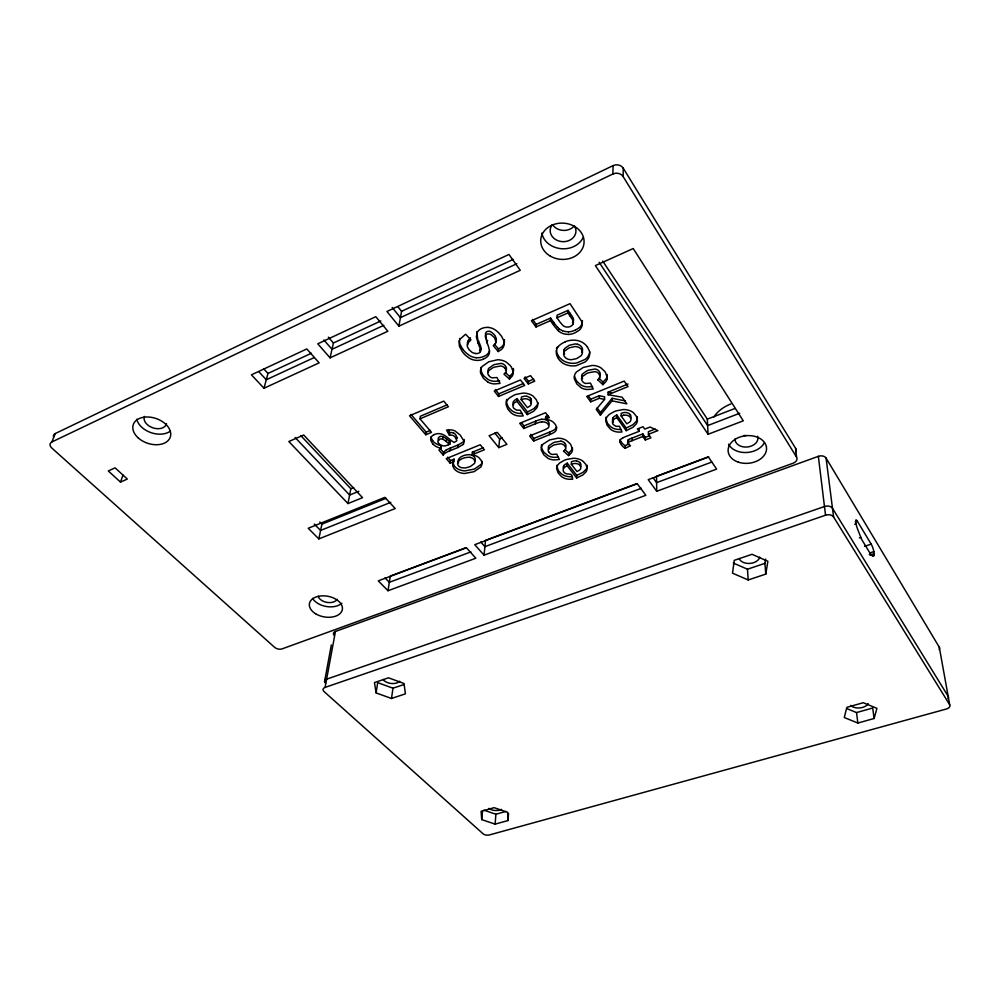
<?xml version="1.0" encoding="UTF-8"?>
<svg xmlns="http://www.w3.org/2000/svg" width="1000" height="1000" viewBox="0 0 1000 1000"><rect width="100%" height="100%" fill="white"/><g stroke="black" fill="none" stroke-linecap="round" stroke-linejoin="round"><path stroke-width="1.5" d="M628.337 441.575A2.475 1.812 -0.3 0 1 627.85 440.4L627.863 443A1.863 1.363 -0.3 0 1 628.4 442.212L628.975 441.938A28.938 20.875 -0.8 0 1 629.812 441.575L632.125 440.65L632.137 438.05L642.8 433.888L645.288 437.388L645.3 440L650.913 437.825L648.425 434.3L648.413 431.7L655.15 429.062M628.475 442.175L628.7 439.462A22.363 16.225 -0.7 0 1 629.837 438.975L632.137 438.05M630.3 445.788L625.225 448.312L625.25 445.712L629.05 443.812M612.737 420.8A6.35 4.713 0.1 0 0 613.237 424.525L615.837 426.275L619.462 426.325L622.025 431.962L620.35 432.088A12.737 9.45 0.1 0 1 614.325 431.312A12.325 9.137 0.1 0 1 610.288 429L607.137 425.275L605.788 421.025A11.7 8.688 0.2 0 1 606.337 418.188L606.925 417.1A14.75 10.95 0.1 0 1 609.5 414.325L614.012 411.725A26.65 19.688 -0.2 0 1 616.35 410.825L623.387 409.538A13.3 9.887 -0.1 0 1 627.013 409.862L629.038 410.375A12.55 9.338 -0.1 0 1 633.462 412.738L636.2 416.05L637.325 419.312A12.375 9.2 -0.2 0 1 636.95 422.475A13.213 9.812 -0.1 0 1 636.2 424.025L632.85 427.35L626.2 430.675L626.225 428.062L616.8 414.988L614.263 416.45A6.725 5 0.1 0 0 612.825 418.2M623.6 415.213A6.025 4.475 -0.2 0 1 630.375 417.375A5.775 4.3 -0.2 0 1 630.625 420.8A5.7 4.237 -0.2 0 1 629.7 422.038L626.8 423.812L621.163 415.962L621.188 413.35L623.3 412.7A6.488 4.825 -0.2 0 1 626.575 412.612A5.688 4.237 -0.2 0 1 630.55 418.375M55.25 433.55L51.85 441.975A6.525 4.162 20.2 0 0 51.837 448.075L274.688 647.4A5.412 3.25 10.8 0 0 282.175 648.85L793.138 463.212A6.425 4.55 -6.9 0 0 796.525 457.038L623.138 176.588L623.25 168.2A7.488 6.525 -2.2 0 0 613.088 165.625L55.25 433.55A6.488 4.162 20.4 0 0 53.513 437.05M626.2 430.675L616.763 417.587L616.8 414.988M604.55 399.425L599.263 398.325L590.675 401.812L590.763 399.212L599.338 395.725L604.612 396.825L604.55 399.425L596.213 409.387L600.388 415.112L612.038 400.875L612.087 398.275L625.4 400.938M51.85 441.975L612.9 174L613.088 165.625M612.038 400.875L626.862 403.837L622.163 397.2L608.1 394.725L608.15 392.125L628.05 384M607.112 378.75A11.475 8.787 1.1 0 1 605.775 381.812L602.888 384.675L602.962 382.075L598.825 378.15M600.388 415.112L600.462 412.5L597.125 407.938M599.263 398.325L599.338 395.725M571.087 479.275A12.275 8.8 2.5 0 1 565.262 478.55A11.863 8.512 2.5 0 1 561.287 476.4L558.138 472.912L556.7 468.95A11.262 8.088 2.6 0 1 557.137 466.312L557.663 465.288A14.2 10.2 2.5 0 1 560.05 462.725L564.312 460.3A25.663 18.337 2.2 0 1 566.525 459.462L573.25 458.288A12.8 9.2 2.4 0 1 576.75 458.587L578.725 459.075A12.088 8.688 2.3 0 1 583.05 461.275L585.8 464.375L586.987 467.425A11.925 8.562 2.3 0 1 586.737 470.375A12.725 9.15 2.3 0 1 586.062 471.812L582.962 474.9L576.663 477.987L576.775 475.4L567.275 463.175L564.875 464.538A6.488 4.662 2.5 0 0 563.55 466.175M580.2 465.625A5.562 4 2.3 0 1 579.763 469.925L577.013 471.587L571.325 464.263L571.45 461.662L573.45 461.062A6.238 4.5 2.3 0 1 576.6 460.988M576.663 477.987L567.15 465.775L567.275 463.175M563.538 451.138L568.562 455.6L568.688 453L571.587 450.075A10.7 7.812 2.9 0 0 572.475 448.013M573.025 324.162A6.325 5.025 2.8 0 0 573.1 320.887A8.762 6.963 2.9 0 0 572.863 320.337L572.638 319.925A38.562 30.4 4.6 0 0 571.625 318.288L570.087 316.025L570.212 313.438L568.062 310.375L557.1 315.2L556.938 317.787L559.4 321.238A68.188 55.1 -0.7 0 0 560.35 322.525L563.15 325.637A5.175 4.112 2.8 0 0 563.538 325.925A5.925 4.713 2.8 0 0 566.8 327.062A6.05 4.8 2.8 0 0 572.95 324.137M570.087 316.025L567.925 312.962L568.062 310.375M556.538 426.925A8.062 5.975 3.6 0 1 556.237 427.762A8.537 6.325 3.6 0 1 554.087 429.9L553.9 430.025A27.725 20.688 4.2 0 1 549.7 432L549.575 434.637L533.65 441.037L529.637 435.938L542.712 430.65A58.712 44.4 5.5 0 0 545.763 429.338L547.85 428.137A4.475 3.312 3.8 0 0 548.962 426.275A5.763 4.263 3.8 0 0 541.75 421.987M557.263 326.925C559.338 327.912 559.05 332.688 557.112 329.513A68.15 54.938 -0.3 0 1 553.737 325.262L553.513 322.163L550.575 318.075L536.188 324.412L535.988 326.987L550.4 320.662L550.575 318.075M556.5 427.362A12 8.863 3.8 0 0 554.475 423.425L553.65 422.525A11.375 8.4 3.8 0 0 549.812 420.213L545.487 419.175L545.662 416.575L548.2 415.538M533.65 441.037L533.85 438.438L530.638 434.363M545.487 419.175L549.312 417.612L545.562 412.725L519.688 423.312L523.775 428.5L535.413 423.762L535.6 421.163A61.288 44.275 2.7 0 1 538.062 420.213L541.838 419.137M508.038 820.537L507.625 812.3L494.113 807.663L481.1 811.363L481.712 819.6L495.112 824.137L508.038 820.537L508.537 813.462M528.25 383.925L524.05 378.413L530.55 375.65L534.738 381.188L528.25 383.925L528.45 381.325L525.1 376.925M495.112 824.137L495.9 814.25L505.887 811.425M517.15 398.7L516.925 401.287L514.475 402.775A6.775 5.075 5.1 0 0 513.15 404.575A6.388 4.787 5.1 0 0 513.875 408.35L516.6 410.138L520.237 410.188L523.2 415.913L521.538 416.05A12.812 9.6 5.1 0 1 515.438 415.262A12.387 9.275 5.1 0 1 511.225 412.912L507.812 409.113L506.163 404.8A11.762 8.825 5.2 0 1 506.512 401.912L507.025 400.8A14.825 11.113 5.1 0 1 509.412 397.975L513.75 395.312A26.788 19.988 4.6 0 1 516.038 394.4L523 393.088A13.362 10.037 4.9 0 1 526.663 393.413L528.725 393.938A12.613 9.475 4.9 0 1 533.325 396.337L536.3 399.712L537.65 403.025A12.45 9.338 4.8 0 1 537.5 406.25A13.275 9.963 4.9 0 1 536.85 407.825L533.725 411.213L527.288 414.6L527.5 412.013L517.15 398.7L514.7 400.188A6.763 5.075 5.1 0 0 513.387 401.975M523.775 428.5L523.987 425.913L521.538 422.8M530.513 401.087A5.812 4.363 4.8 0 1 531.038 404.55A5.725 4.3 4.8 0 1 530.2 405.812L527.413 407.612L521.213 399.625L521.438 397.038L523.5 396.362A6.513 4.9 4.8 0 1 526.775 396.275M481.712 819.6L482.45 811.112M504.688 368.1A6.088 4.662 6.4 0 1 506.225 371.55A6.138 4.7 6.4 0 1 503.925 374.087L509.438 379.062L509.675 376.475L512.587 373.225A11.275 8.637 6.3 0 0 513.488 370.525A10.775 8.263 6.3 0 0 513.45 368.913L513.387 368.488M498.8 447.625L489.075 435.7L497.25 432.35L506.925 444.338L498.8 447.625L499.625 439.025L494.8 433.062M498.512 396.463L494.237 391.05L520.45 379.938L524.663 385.438L498.512 396.463L498.762 393.862L495.363 389.538M484.075 555.175L474.738 544.688L637.288 483.762L645.837 495.3L484.075 555.175L485.538 540.325L637.025 483.537M488.062 327.388A12.287 9.613 7.6 0 1 495.138 329.862A22.625 17.613 7.9 0 1 500.55 335.075A34.513 26.738 8.3 0 1 501.65 336.45L503.663 340.387L504.162 344.438A13.188 10.275 7.3 0 1 503.787 346A12.138 9.463 7.2 0 1 501.362 349.513L498.212 351.55L498.475 348.963L494.513 344.237M498.212 351.55L493.25 345.637L495.662 343.288A5.263 4.1 7.3 0 0 496.05 342.15L496.325 338.612L495.1 335.788A17.425 13.575 7.9 0 0 494.125 334.513L491.625 332.3A7.113 5.562 7.6 0 0 490.112 331.55M483.3 359.1A13.2 10.225 8 0 0 488.338 355.487A12.15 9.4 7.9 0 0 489.412 350.513L488.562 346.75A70.338 53.7 10.8 0 0 487.05 342.812L487.35 340.225A70.2 53.7 10.9 0 1 487.6 340.85M452.938 465.637A10.975 7.837 7.2 0 0 454.55 469.188A11.85 8.475 7.1 0 0 455.3 469.95L455.688 470.3A10.625 7.588 7.2 0 0 459.538 472.488L461.3 473A14.125 10.113 7.2 0 0 463.237 473.363A12 8.575 7.2 0 0 464.575 473.475L474.062 471.675L480.8 467.038A11.35 8.137 6.9 0 0 481.488 465.75A13.025 9.325 7 0 0 481.775 464.875L481.863 464.438A11.075 7.938 6.9 0 0 481.213 460.538L479.35 458.075A10.337 7.412 6.9 0 0 475.712 455.763L472.075 454.775L472.362 452.188L483.288 447.75M496.05 342.15L494.825 338.363A17.463 13.575 7.9 0 0 493.85 337.088L491.35 334.875A7.125 5.562 7.6 0 0 489.825 334.125A3.462 2.712 7.5 0 0 485.2 336.087L487.062 342.812M480.85 348.3L480.363 351.6L480.55 350.887A9.45 7.312 8.3 0 0 480.25 348.738L478.125 343.175L476.875 331.55M449.45 450.913L457.863 447.537L458.175 444.95L463.438 441.875M453.738 461.737L454.062 459.15L450.5 460.6L450.163 463.188L453.738 461.737A12.1 8.637 7.1 0 0 452.887 465.637M450.15 441.6L448.85 442.137L448.512 444.725L449.812 444.188L450.15 441.6A26.75 19.638 7.5 0 1 448.862 440.7L446.562 438.938A31.587 22.613 9 0 0 444.738 437.587L442.45 436.463A3.225 2.338 8.4 0 0 440.125 436.538M450.225 450.588L450.562 448.013L458.175 444.95M448.312 430.075L449.725 432.625L449.387 435.213L446.55 430.112L450.1 429.85A9.725 7.075 8.1 0 1 454.162 430.588A8.363 6.088 8.1 0 1 454.988 430.938L460.25 435.1L463.762 440.8M440.312 448.925L439.288 449.775A14.312 10.263 7.8 0 0 438.938 450.087L443.162 455.012L443.512 452.438L440.138 448.5M449.812 444.188A26.8 19.638 7.4 0 1 448.512 443.288L446.213 441.525L446.562 438.938M446.213 441.525A31.637 22.613 9 0 0 444.387 440.163L442.738 439.237L443.088 436.65M440.438 448.825L441.275 445.85M457.113 437.762L455.637 434.688A5.888 4.288 8.1 0 0 453.212 432.8M391.488 698.475L405.4 693.85L404.038 683.525L388.5 677.812L374.475 682.588L376.1 692.913L391.488 698.475L392.975 688.2L404.05 684.488M447.337 404.75L420.375 416.238L419.975 418.825L431.5 432.35L425.788 434.75L426.163 432.163L410.95 414.375M376.1 692.913L377.688 682.625L392.975 688.2M388.013 590.737L378.263 580.85L466.45 547.788L475.825 558.225L388.013 590.737L390.312 576.038L465.763 547.75M765.788 574.113L767.875 561.287L752.025 554.3L734.262 560.337L732.513 573.162L748.2 579.963L765.788 574.113L764.925 563.35L765.612 559.075M398.9 326.15L386.938 311.488L508.95 254.462L520.262 270.287L398.9 326.15L401.562 311.312L397.938 306.8M324.575 681.475L331.325 644.963M325.1 687.4L335.45 631.45L818.35 456.337A5.95 4.175 -8 0 1 826.087 458.088L939.287 647.2L949.712 704.812A5.438 3.088 -6.9 0 1 946.325 709.025L489.375 834.95A4.562 2.4 4.4 0 1 483.125 833.838L324.087 691.587A5.188 3.038 9.1 0 1 325.1 687.4L825.537 515.212A6.188 4.162 -7.1 0 1 833.587 516.975L949.712 704.812M347.987 503.575L288.825 441.525L303.7 435.012L362.55 497.663L347.987 503.575L350.838 488.738L300.9 435.712M318.85 538.9L395.2 508.537L384.875 497.362L308.212 528.263L318.85 538.9L321.9 524.15L319.788 522.013M330.075 357.837L387.837 331.25L375.812 316.688L317.775 343.812L330.075 357.837L333.425 343L380.85 320.938M264 388.25L319.15 362.863L306.8 348.938L251.425 374.825L264 388.25L267.975 373.438L311.4 353.25M874.112 718.5L876.938 708.35L863.25 702.712L846.838 707.375L844.275 717.537L857.862 723.037L874.112 718.5L872.688 708.012L856.538 712.562L847.087 708.7M563.987 350.075L564.212 349.475A7.45 5.812 2.5 0 1 564.925 348.288L569.35 345.262L575.025 343.963A7.462 5.825 2.3 0 1 576.712 344.113L577.513 344.3M120.512 482.113L127.325 479.062L115.113 467.85L108.287 470.962L120.512 482.113L122.963 475.087M474.425 461.35L474.75 460.875A6.9 4.963 7 0 0 475.05 460.163L475.125 459.938A5.65 4.062 7 0 0 474.6 457.375A6.8 4.888 7 0 0 474.062 456.712A5.838 4.188 7 0 0 470.637 454.825A7.2 5.162 7 0 0 469.6 454.663C465.337 454.65 459.375 456.1 457.987 460.662A5.688 4.075 7.2 0 0 458.387 462.575L458.55 462.837M495.5 341.362L495.812 340.925A5.375 4.2 7.3 0 0 496.325 339.575M600.462 412.5L612.087 398.275M463.125 444.462L457.863 447.537M456.5 438.738L456.725 438.512A2.712 1.975 7.9 0 0 457.113 437.762M509.438 379.062L512.125 376.188A11.475 8.787 6.3 0 0 513.263 373.113A10.613 8.125 6.3 0 0 513.263 371.912L511.337 367.05A23.788 18.15 6.9 0 0 510.188 365.513L506.463 362.225A13.162 10.088 6.5 0 0 501.188 360.138A13.288 10.175 6.5 0 0 497.475 359.775L488.8 361.775L482.275 366.362A13.475 10.3 6.8 0 0 480.863 368.913L480.7 369.45A13.113 10.037 6.8 0 0 480.675 373.312L483.438 378.325L487.912 382.1M470.5 337.837L468.013 340.65A7.375 5.737 8.2 0 0 467.612 341.825A8.012 6.238 8.2 0 0 467.85 344.312L467.962 344.637M602.962 382.075L606.1 378.837A11.275 8.65 1.1 0 0 607.163 376.15A10.788 8.275 1.1 0 0 607.238 374.538M568.562 455.6L571.237 453.013A10.9 7.938 2.9 0 0 572.425 450.25M446.175 450.087L446 450.2A17.4 12.475 7.5 0 0 443.537 452.45M622.725 437.95L623.663 437.463A37.188 26.825 -0.8 0 1 625.112 436.825L639.113 431.312L639.113 428.713M433.85 434.738L433.5 434.925A8.225 5.962 8.5 0 0 430.913 437.95L430.838 438.263A8.562 6.2 8.5 0 0 430.925 440.588L432.2 443.05A15.488 11.25 8.3 0 0 432.788 443.787M498.475 348.963L501.625 346.925A12.112 9.45 7.2 0 0 504.05 343.413A13.162 10.275 7.3 0 0 504.425 341.863L504.387 339.613M575.65 329.975L579.312 327.663A11.487 9.137 2.6 0 0 581.1 325.588A12.012 9.55 2.6 0 0 582.35 320.625M401.562 311.312L513.162 259.413M314.1 357.612L266.288 379.75L259 371.912M383.825 325.312L332 349.312L323.862 339.975M516.85 263.725L400.438 317.625L392.212 307.488M556.938 317.787L567.925 312.962M616.763 417.587L614.212 419.05A6.737 5 0.1 0 0 612.775 420.812M567.15 465.775L564.75 467.125A6.5 4.662 2.5 0 0 563.425 468.762A6.112 4.387 2.6 0 0 563.987 472.225C567.25 476.337 572.225 470.737 572.688 479.175L571.087 479.3M419.975 418.825L448.4 406.737L443.762 401.125L409.513 415.775L425.788 434.75M498.762 393.862L523.5 383.425M528.45 381.325L533.638 379.137M449.787 448.338L450.562 448.013M426.163 432.163L430.45 430.363M350.838 488.738L353.725 487.55M521.213 399.625L523.625 398.9A6.062 4.55 4.8 0 1 530.55 401.062M358.837 491.287L349.625 495.062L295.15 437.525M527.5 412.013L533.925 408.625L537.038 405.225A13.25 9.963 4.9 0 0 537.675 403.663A12.488 9.387 4.8 0 0 537.9 402.6M523.987 425.913L535.6 421.163M499.625 439.025L502.325 437.925M608.1 394.725L628.038 386.6L624.175 381.087L586.725 396.425L590.675 401.812M472.075 454.775L484.375 449.787L480.213 444.762L446.25 458.612L450.163 463.188M533.85 438.438L549.725 432.038M321.9 524.15L386.163 498.275M390.838 502.312L320.6 530.438L314.262 524.05M621.163 415.962L623.612 415.238M626.225 428.062L632.863 424.75L636.213 421.413A13.188 9.812 -0.2 0 0 636.95 419.875M632.125 440.65L642.8 436.488L642.8 433.888M648.425 434.3L657.887 430.625L650.075 427.025L644.75 429.113L643.062 426.725L637.425 428.938L639.113 431.312M645.288 437.388L649.5 435.75M708.062 434.275L595.375 265.6L633.225 248.538L743.275 420.825L708.062 434.275L707.337 419.15L734.912 408.488M739.725 413.25L707.65 425.6L599.113 262.25M571.325 464.263L573.663 463.6A5.8 4.175 2.3 0 1 580.237 465.6M576.775 475.4L583.05 472.312L586.163 469.212A12.7 9.15 2.3 0 0 586.825 467.775A11.963 8.612 2.3 0 0 587.137 465.325M708.6 456.7L656.538 476.213L656.712 491.275L716.625 469.1L708.462 457.075L648.225 479.663L656.712 491.275M470.887 551.888L389.325 582.3L385.025 577.9M641.413 488.3L484.913 546.663L480.788 542M711.812 462.05L656.612 482.638L653.238 477.987M855.288 521.825L857.312 521.138L871.188 544.138A5.637 1.125 70.9 0 1 873.838 551.625L874.15 553.688A5.637 1.125 70.9 0 1 873.838 555.662L872.487 556.1M854.712 524.3L856.075 523.837L855.788 521.763A5.725 1.163 70.7 0 1 857.312 521.138M733.3 563.038L747.463 569.212L764.925 563.35M859.45 537.85L860.812 537.388A5.725 1.163 70.8 0 0 862.2 540.312L870.612 554.138A5.675 1.137 70.9 0 0 871.725 555.337L873.838 555.662M864.513 546.337L871.188 544.138M869.825 552.938L873.838 551.625M869.262 554.587L870.612 554.138M870.138 555L874.15 553.688M499.65 380.975L494.663 381.337A11.838 9.05 6.7 0 1 488.175 379.538L484.125 376.213A23.1 17.738 6.3 0 1 482.887 374.675L480.975 370.725A13.1 10.025 6.8 0 1 480.875 367.413M592.6 386.55L587.575 386.925A11.838 9.062 1.6 0 1 581.175 385.112L577.325 381.812A23.1 17.75 1.1 0 1 576.175 380.275L574.5 376.337M541.663 421.737L537.888 422.812A61.388 44.275 2.7 0 0 535.413 423.762M558.325 457.125L554.188 457.337A11.238 8.188 3.2 0 1 548.075 455.688L544.35 452.675A21.938 16.038 2.9 0 1 543.225 451.287L541.55 447.725A12.438 9.075 3.3 0 1 541.587 444.738M572.263 476.637L571.737 476.675A12.463 8.95 2.5 0 1 564.938 475.825A11.85 8.512 2.5 0 1 561.425 473.8L559.425 471.875A21.425 15.45 2.2 0 1 558.275 470.312L556.85 466.362A11.25 8.1 2.6 0 1 556.875 465.288M475.562 353.612L472.337 352.562L469.613 350.25A18.012 14.025 7.7 0 1 468.775 349.212L467.638 347.212A8.188 6.362 8.1 0 1 467.275 344.4A7.388 5.737 8.2 0 1 467.675 343.225L470.938 339.875L465.588 334.225L460.375 338.875A13.975 10.85 8.3 0 0 459.075 342.1L459.4 346.25L462.238 351.538A33.85 26.438 7.3 0 0 465.5 355.275L469.175 358.113A12.8 9.912 8 0 0 475.9 360.325A13.088 10.125 8 0 0 483.363 359.188M560.962 441.188L554.763 442.188A27.587 19.938 2.6 0 0 553.175 442.837L549.038 445.613A5.075 3.7 3.3 0 0 548.625 446.312A5.713 4.162 3.3 0 0 548.65 448.925L548.925 449.387M545.662 416.575L548.638 417.163M608.15 392.125L610.962 392.612M472.362 452.188L474.275 452.612M442.738 439.237L442.1 439.05A3.225 2.338 8.4 0 0 439.762 439.113A4.213 3.05 8.4 0 0 438.562 443.225M483.9 810.15L495.9 814.25M564.675 449.438L568.688 453M505.312 372.537L509.675 376.475M597.712 379.762L602.888 384.675M564.663 443.062L564.462 442.85A5.812 4.237 3 0 0 560.962 441.163M504.762 368.05L504.312 367.6A6.062 4.65 6.5 0 0 500.788 365.962L494.325 367.125A29.075 22.05 5.8 0 0 492.675 367.85L488.45 370.938A5.362 4.088 6.8 0 0 488.05 371.712A6.088 4.65 6.7 0 0 488.338 374.875L488.5 375.138M263.837 368.963L267.975 373.438M598.9 373.7L598.475 373.25A6.062 4.65 1.2 0 0 595.037 371.625L588.475 372.775A29.1 22.05 0.9 0 0 586.775 373.5L582.325 376.575A5.35 4.1 1.6 0 0 581.875 377.35A6.088 4.65 1.6 0 0 581.962 380.5L582.112 380.763A6.05 4.638 1.6 0 0 585.425 383.462L590.487 383.137L593.188 389.025L587.475 389.525A11.863 9.062 1.6 0 1 581.062 387.713L576.825 383.938L574.375 378.938A13.113 10.037 1.6 0 1 574.637 375.1L574.837 374.55A13.475 10.312 1.6 0 1 576.425 372.013L583.275 367.438L592.112 365.45A13.288 10.188 1.3 0 1 595.812 365.812A13.162 10.1 1.3 0 1 600.988 367.9L604.513 371.175A23.775 18.175 1.8 0 1 605.575 372.7L607.2 377.55A10.613 8.125 1.1 0 1 607.1 378.75M328.375 337.163L333.425 343M447.562 457.175L450.5 460.6M613.525 422.2L613.413 422.062A6.338 4.713 0.1 0 1 612.788 418.2M516.925 401.287L527.288 414.6M532.537 319.4L536.188 324.412M588.4 395.975L590.763 399.212M535.988 326.987L531.413 320.737L570.037 303.663L581.875 321.688M553.513 322.163L553.888 322.688A68.012 54.913 -0.3 0 0 557.25 326.938M550.4 320.662L553.337 324.75M462.562 348.95L459.963 344.3L459.312 340.662M642.8 436.488L645.3 440M570.212 313.438L571.75 315.7A38.487 30.4 4.6 0 1 572.775 317.337L572.987 317.75A8.738 6.95 2.9 0 1 573.237 318.3A6.312 5.025 2.8 0 1 573.15 321.575A6.037 4.8 2.8 0 1 572.463 322.438M587.438 347.025L589.312 350.725A15 11.675 2.3 0 1 589.462 355.613L588.837 357.413A15.375 11.975 2.3 0 1 585.112 361.975L576.425 365.625A15.688 12.212 2.4 0 1 570.15 365.712A16.988 13.225 2.4 0 1 567.788 365.238L567.025 365.025A15.025 11.688 2.4 0 1 561.775 362.375L559.688 360.412A18.775 14.625 2.3 0 1 556.312 352.887A13.762 10.713 2.6 0 1 558.275 346.625M602.737 261.112L707.337 419.15M623.25 168.2L795.588 448.325L796.525 457.038M548.763 451.987L548.625 451.75A5.775 4.2 3.3 0 1 548.45 448.9A5.088 3.7 3.3 0 1 548.875 448.2L553.025 445.438A27.637 19.938 2.6 0 1 554.612 444.787L560.812 443.775A5.763 4.2 3 0 1 564.125 445.25L564.538 445.65A5.787 4.213 3 0 1 565.788 448.812A5.825 4.25 3 0 1 563.5 451.1M478.425 340.588L480.588 346.15A9.438 7.312 8.3 0 1 480.887 348.3M478.125 343.175L476.325 336.75L477.337 332.25A11.062 8.662 7.6 0 1 480.2 329.312L480.688 329.025A12.688 9.925 7.5 0 1 482.1 328.338A11.487 8.988 7.6 0 1 488.062 327.438M860.812 537.388L857.4 528.562A5.725 1.175 70.7 0 1 856.075 523.837M486.438 337.925L485.95 336.475M485.712 335.637L485.513 333.512A3.45 2.712 7.5 0 1 490.163 331.463M826.087 458.088L833.587 516.975M856.538 712.562L857.862 723.037M818.35 456.337L825.537 515.212M747.463 569.212L748.2 579.963M612.9 174A7.538 6.538 -2 0 1 623.138 176.588M443.188 455.025A17.425 12.463 7.4 0 1 445.637 452.762L445.825 452.675A33.55 23.85 7 0 1 449.475 450.938M454.087 459.162A12.075 8.637 7.1 0 0 453.212 463.062A10.962 7.837 7.2 0 0 454.875 466.613L456.012 467.725A10.613 7.588 7.2 0 0 459.85 469.9L461.613 470.425A14.1 10.113 7.2 0 0 462.875 470.675A11.988 8.575 7.2 0 0 464.888 470.9L474.35 469.087L481.075 464.45A11.338 8.137 6.9 0 0 481.575 463.6A13 9.325 7 0 0 482.05 462.287L482.137 461.85A11.062 7.938 6.9 0 0 482.2 461.413M713.7 417.275A35.438 25.838 -5.7 0 1 730.825 403.975M574.8 226.525A12.9 10.862 3.3 0 1 562.137 241.637A12.9 10.862 3.3 0 1 552.175 224.8M574.438 225.688A12.788 10.838 3.3 0 1 552.688 224.85M166.513 423.663A11.638 7.85 18.8 0 1 153.025 427.887A11.638 7.85 18.8 0 1 144.425 416.438M746.188 435.475A11.387 8.3 -5.7 0 1 743.913 435.5M757.625 436.25A11.475 8.3 -5.5 0 1 747.6 446.962A11.475 8.3 -5.5 0 1 735.05 438.888M337.188 599.362A9.975 6.3 10.2 0 1 327.025 602.413A9.975 6.3 10.2 0 1 318.188 596.213M795.588 448.325A6.388 4.55 -7 0 1 795.537 451.975M581.95 321.662A12.038 9.55 2.6 0 1 580.95 328.162A11.513 9.137 2.6 0 1 579.188 330.25L575.525 332.562A15.4 12.225 2.8 0 1 568.3 334.462M568.288 334.338A12.4 9.838 2.8 0 1 562.312 333.3A13.162 10.438 2.7 0 1 558.513 330.988M562.487 330.662A13.137 10.438 2.7 0 1 558.663 328.4M575.575 329.9A15.362 12.225 2.8 0 1 568.438 331.875M568.425 331.75A12.375 9.838 2.7 0 1 562.45 330.712M558.188 346.575A19.775 15.362 2.3 0 1 565.388 341.838M565.312 341.725A17.288 13.462 2.4 0 1 573.413 340.163A14.375 11.2 2.3 0 1 581.525 341.925A17.575 13.688 2.5 0 1 587.413 347.025M589.775 351.8A14.963 11.675 2.3 0 1 589.562 353.013L588.925 354.825A15.35 11.963 2.3 0 1 585.212 359.387L576.55 363.025A15.575 12.138 2.4 0 1 570.275 363.125A16.962 13.225 2.4 0 1 567.913 362.638L567.163 362.425A15 11.688 2.4 0 1 561.925 359.775L559.837 357.812A19.812 15.462 2.2 0 1 558.663 356.3A18.6 14.512 2.3 0 1 556.487 350.288M556.5 348.625A13.738 10.713 2.6 0 1 556.725 347.413M577.513 344.288A7.125 5.55 2.3 0 1 581.413 346.7A8.188 6.388 2.3 0 1 581.962 347.55A7.037 5.487 2.3 0 1 582.35 351.062L582.1 351.662A7.65 5.962 2.3 0 1 581.587 352.562M564.587 353.875A8.175 6.375 2.5 0 1 564.412 353.6A7.113 5.537 2.5 0 1 563.975 350.075M597.675 379.712A6.138 4.7 1.2 0 0 600.125 377.2A6.088 4.675 1.2 0 0 598.825 373.75M599.475 375.788A6.125 4.7 1.2 0 0 600.2 374.6A6.088 4.662 1.2 0 0 598.9 371.15L598.775 370.875A6.112 4.7 1.2 0 0 595.125 369.025L588.562 370.175A29.038 22.05 0.8 0 0 586.875 370.9L582.438 373.975A5.35 4.1 1.6 0 0 581.987 374.75A6.012 4.612 1.6 0 0 581.95 377.638M582.6 378.675A6.05 4.638 1.6 0 1 582.3 378.137M620.925 429.425A12.938 9.613 0.1 0 1 613.9 428.562A12.3 9.137 0.1 0 1 610.337 426.4L608.325 424.338A22.262 16.587 -0.3 0 1 607.188 422.663L605.85 418.425A11.675 8.688 0.2 0 1 605.913 417.262M637.325 416.712A12.425 9.25 -0.2 0 1 636.95 419.875M630.138 414.6A6.75 5.025 -0.2 0 1 630.425 415.012M627.888 440.4A1.863 1.363 -0.3 0 1 628.413 439.6M630.475 445.562A6.9 5.05 -0.5 0 1 627.45 443.137M625.188 448.338A15.962 11.7 -0.6 0 1 621.3 444.7A10.213 7.475 -0.3 0 1 620.037 442M625.212 445.737A15.938 11.7 -0.6 0 1 621.337 442.1M620.125 441.987A6.112 4.475 -0.1 0 1 620.45 439.7A7.9 5.775 -0.1 0 1 622.75 437.975M621.312 442.1A10.188 7.475 -0.3 0 1 620.112 439.562M449.412 435.275A6.075 4.412 8 0 1 452.85 435.363A5.9 4.288 8.1 0 1 455.238 437.3L456.788 440.35A2.725 1.975 7.9 0 1 456.4 441.087L454.062 442.438L452.362 441.337A58.412 43.475 6.5 0 1 449.688 439.3L448.3 438.175A32.887 23.55 9 0 0 444.45 435.337L443.875 435.037A12.163 8.8 8.6 0 0 443.338 434.75A7.887 5.713 8.5 0 0 438.975 433.612A8.738 6.338 8.5 0 0 433.875 434.762M449.762 432.688A6.062 4.412 8 0 1 453.188 432.775M463.663 440.8A8.175 5.925 7.8 0 1 463.237 444.513M464.2 439.462A8.162 5.925 7.8 0 1 463.55 441.925M446.15 450.062A33.487 23.863 7 0 1 449.8 448.363M432.663 443.837A13.338 9.675 8.4 0 0 441.05 448.312L441.4 445.75A13.312 9.675 8.4 0 1 433.025 441.25M433.15 441.2A15.462 11.25 8.3 0 1 432.562 440.475L431.3 438.013A8.55 6.212 8.6 0 1 431.1 436.662M448.488 444.7A23.363 17.025 8.9 0 1 445.625 445.775L445.312 445.812A5.062 3.663 8.3 0 1 442.013 445.513A6.913 5 8.3 0 1 438.462 443.263M438.8 440.5A4.2 3.05 8.4 0 1 440.05 436.45M470.337 457.413A5.838 4.188 7 0 1 473.587 459.087A6.812 4.888 7 0 1 474.3 459.963A5.713 4.1 7 0 1 474.775 462.75A6.913 4.963 7 0 1 474.462 463.462L470.513 466.388A25.125 18.113 7.7 0 1 469.025 467L465.05 468L461.488 467.7A5.312 3.8 7.2 0 1 458.8 466.163A6.587 4.713 7.2 0 1 458.237 465.425L458.075 465.163A5.7 4.075 7.2 0 1 457.663 463.237C459.062 458.675 465.037 457.225 469.3 457.25A7.212 5.162 7 0 1 470.337 457.425M480.462 351.637A4.438 3.438 8 0 1 475.6 353.462M480.788 349.062A4.487 3.475 8 0 1 479.562 350.312M489.475 350.825A12.125 9.4 8 0 1 488.55 352.863M488.625 352.912A13.175 10.213 8 0 1 483.587 356.512A13.062 10.125 8 0 1 476.213 357.7M476.2 357.738A12.775 9.912 8 0 1 469.513 355.525L465.825 352.688A33.788 26.425 7.3 0 1 462.587 348.95M459.538 338.963A13.95 10.85 8.3 0 1 459.7 338.413M488.575 375.112A6.062 4.625 6.7 0 0 491.962 377.837L496.987 377.525L500.05 383.425L494.387 383.925A11.863 9.05 6.7 0 1 487.9 382.113M505.538 370.475A6.125 4.7 6.5 0 0 506.45 368.975A6.075 4.662 6.4 0 0 504.938 365.513L504.787 365.225A6.112 4.688 6.5 0 0 501.05 363.375L494.588 364.538A29.025 22.05 5.8 0 0 492.95 365.262L488.725 368.35A5.35 4.088 6.8 0 0 488.325 369.125A6.025 4.612 6.8 0 0 488.475 372.025M522.288 413.4A13 9.762 5.1 0 1 515.188 412.525A12.363 9.275 5.1 0 1 511.463 410.325L509.3 408.225A22.375 16.838 4.7 0 1 508.05 406.525L506.4 402.212A11.738 8.825 5.2 0 1 506.763 399.312M513.513 404.837A6.375 4.787 5.1 0 1 513.337 401.975M526.838 396.325A5.713 4.3 4.8 0 1 530.612 402.975M530.487 398.3A6.787 5.112 4.9 0 1 530.812 398.725M548.45 425.112A4.475 3.312 3.8 0 0 549.125 423.675A5.75 4.263 3.8 0 0 541.925 419.4M556.4 427.375A8.075 5.975 3.6 0 1 556.087 430.363A8.55 6.325 3.6 0 1 553.925 432.5L553.75 432.625A27.775 20.688 4.2 0 1 549.538 434.6M548.837 451.975A5.75 4.188 3.3 0 0 551.962 454.438L556.763 454.162L559.45 459.5L554.038 459.925A11.262 8.188 3.2 0 1 547.913 458.275L543.812 454.85L541.375 450.325A12.45 9.075 3.3 0 1 541.55 446.85L541.725 446.362A12.788 9.312 3.3 0 1 543.175 444.062L549.575 439.963L557.913 438.188A12.613 9.2 3.1 0 1 561.425 438.525A12.5 9.113 3.1 0 1 566.375 440.425L569.8 443.387A22.575 16.413 3.4 0 1 570.837 444.775L572.487 449.162A10.075 7.338 2.9 0 1 572.425 450.25M565.363 447.15A5.812 4.25 3 0 0 565.9 446.225A5.775 4.213 3 0 0 564.587 443.1M563.5 468.562A6.112 4.387 2.6 0 1 563.513 466.163M576.663 461.025A5.475 3.95 2.3 0 1 580.7 466.188A5.475 3.95 2.3 0 1 580.475 466.587M580.087 462.85A6.5 4.688 2.3 0 1 580.388 463.237M583.038 237.712A21.513 18.113 3.3 0 1 560.662 248.65A21.513 18.113 3.3 0 1 541.825 233.125M170.2 431.213A19.387 13.088 18.8 0 1 150.688 432.537A19.387 13.088 18.8 0 1 136.762 419.212M764.312 442.812A19.125 13.838 -5.5 0 1 746.287 452.512A19.125 13.838 -5.5 0 1 728.55 444.162M341.887 603.212A16.625 10.512 10.2 0 1 326.4 606.512A16.625 10.512 10.2 0 1 312.575 598.325M325.6 683.375A5.162 3.05 9.1 0 1 326.625 679.175L824.475 506.512A6.15 4.162 -7.2 0 1 832.475 508.275L948.188 696.35A5.412 3.1 -7 0 1 948 698.625M334.025 635.262A5.025 3.088 9.4 0 1 335.45 631.45M939.287 647.2A5.25 3.125 -7.6 0 1 939.125 649.513M501.525 809.375A8.3 4.487 4.3 0 1 488.812 808.4M399.688 681.225A9.3 5.575 7.6 0 1 391.25 683.487A9.3 5.575 7.6 0 1 383.113 679.55M759.725 557.175A10.525 7 -3.9 0 1 749.812 563.438A10.525 7 -3.9 0 1 739.163 558.562M868.213 703.625A9.513 5.525 -5.1 0 1 859.887 707.913A9.513 5.525 -5.1 0 1 850.7 705.4M563.95 352.362L563.837 352.675A7.125 5.537 2.5 0 0 564.425 356.475A8.188 6.375 2.5 0 0 565.062 357.275A7.037 5.475 2.5 0 0 568.7 359.4L569.5 359.55A7.412 5.763 2.5 0 0 571.175 359.712L575.862 358.812A18.988 14.863 2.7 0 0 577.362 358.2L581.025 355.725A7.662 5.962 2.3 0 0 582 354.263L582.225 353.663A6.987 5.45 2.3 0 0 581.862 350.138A8.2 6.388 2.3 0 0 581.062 349.038A7.138 5.562 2.3 0 0 577.4 346.875L576.6 346.712A7.475 5.825 2.3 0 0 574.9 346.55L569.212 347.85L564.788 350.875A7.462 5.812 2.5 0 0 564.062 352.062L563.95 352.362M550.3 256.112A21.688 18.137 3.3 0 0 584.038 242.887A21.688 18.137 3.3 0 0 552.888 224.788A21.688 18.137 3.3 0 0 550.3 256.112M138.287 437.962A19.538 13.088 18.6 0 0 170.075 437.65A19.538 13.088 18.6 0 0 146.95 416.987A19.538 13.088 18.6 0 0 138.287 437.962M738.363 462.163A19.275 13.838 -5.4 0 0 766.538 448.075A19.275 13.838 -5.4 0 0 737.05 438.237A19.275 13.838 -5.4 0 0 738.363 462.163M315.562 613.737A16.738 10.488 10.2 0 0 342.275 609.9A16.738 10.488 10.2 0 0 319.825 596.062A16.738 10.488 10.2 0 0 315.562 613.737"/></g></svg>
